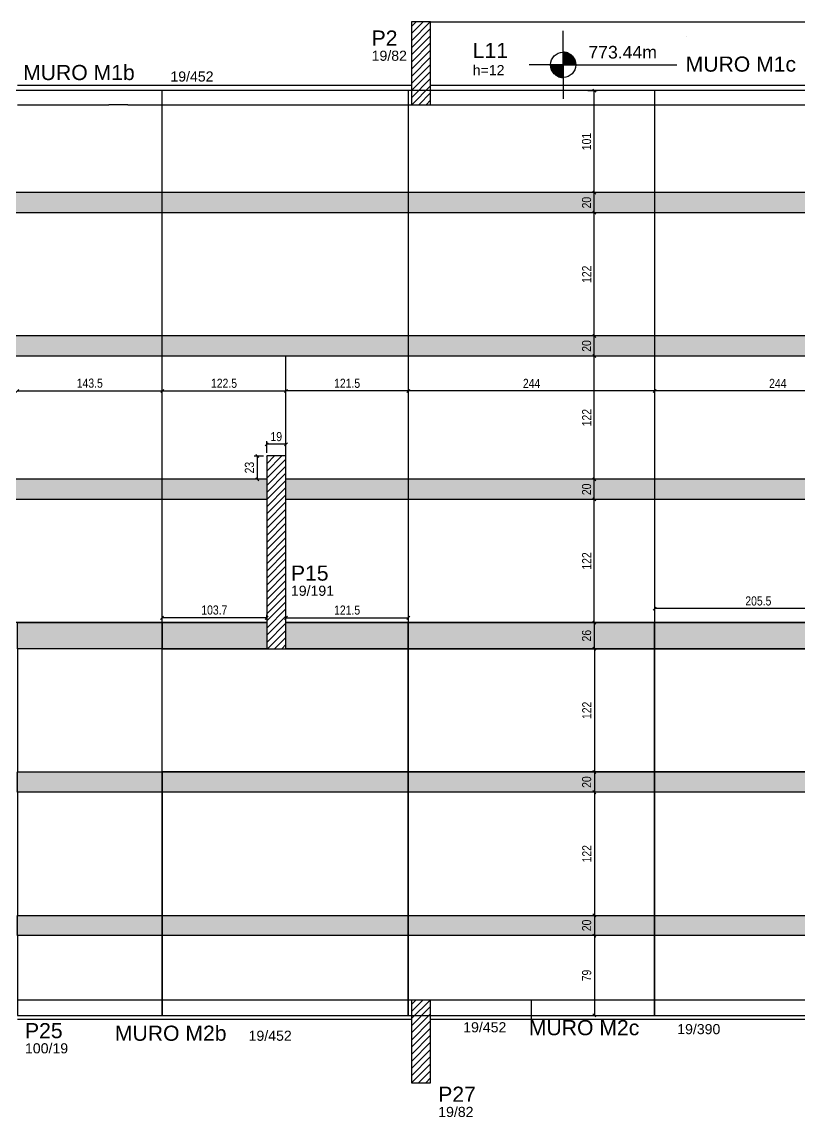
# Model space of a CAD drawing. Header units: millimetres. Extents: x 2332 to 8660, y 363 to 3984.
# Drawn here: x 3215 to 3985, y 2102 to 3187 of the extents above; entities that cross this region are included whole.
import ezdxf

# ---------------------------------------------------------------- set-up
doc = ezdxf.new("R2010")
doc.units = ezdxf.units.MM
for name, color, linetype in [('1', 1, 'Continuous'), ('8', 8, 'Continuous'), ('COTA', 241, 'Continuous'), ('L-D', 2, 'Continuous'), ('L-N', 4, 'Continuous'), ('P-D', 2, 'Continuous'), ('Painéis', 200, 'Continuous'), ('PIL-N', 4, 'Continuous'), ('Pilares', 5, 'Continuous'), ('VIG-D', 2, 'Continuous'), ('VIG-N', 4, 'Continuous')]:
    doc.layers.add(name, color=color, linetype=linetype)
doc.layers.add('Hachura', color=251, linetype='Continuous', lineweight=9)
doc.styles.add('COTA TECNICA-50', font='techl___.ttf', dxfattribs={"height": 9})
doc.styles.get("Standard").update_dxf_attribs({"font": 'arial.ttf'})
doc.dimstyles.new('COTA PAINEL-50', dxfattribs={"dimtxt": 9, "dimasz": 3, "dimexe": 3, "dimexo": 3, "dimgap": 3, "dimtad": 1, "dimdec": 1, "dimzin": 12, "dimdsep": 46, "dimtxsty": 'COTA TECNICA-50', "dimblk1": 'OBLIQUE', "dimblk2": 'OBLIQUE', "dimsah": 1, "dimcen": 0.9, "dimclrd": 4, "dimclre": 4, "dimclrt": 240, "dimadec": 1, "dimazin": 3, "dimtfac": 1, "dimtdec": 1, "dimtmove": 0, "dimatfit": 3, "dimfxl": 1, "dimtolj": 1, "dimtzin": 12, "dimarcsym": 0})

# ---------------------------------------------------------------- blocks, each defined once
blk = doc.blocks.new('_Oblique')
at = {"color": 0, "linetype": 'ByBlock', "lineweight": -2}
blk.add_line((-0.5, -0.5), (0.5, 0.5), dxfattribs=at)
blk = doc.blocks.new('*D38')
at = {"layer": 'COTA', "color": 4, "lineweight": -2, "transparency": 16777216}
blk.add_line((3781.8, 2592.2), (3781.8, 2566.2), dxfattribs=at)
at = {"layer": 'Defpoints', "color": 0, "transparency": 16777216}
for p in [(3781.8, 2592.2), (3781.8, 2566.2), (3781.8, 2566.2)]:
    blk.add_point(p, dxfattribs=at)
at = {"layer": 'COTA', "color": 4, "lineweight": -2, "transparency": 16777216, "xscale": 3, "yscale": 3, "zscale": 3}
for p, rotation in [((3781.8, 2592.2), 90), ((3781.8, 2566.2), 270)]:
    blk.add_blockref('_Oblique', p, dxfattribs=dict(at, rotation=rotation))
at = {"layer": 'COTA', "color": 240, "transparency": 16777216, "insert": (3774.2, 2579.2), "char_height": 9, "attachment_point": 5, "rotation": 90, "style": 'COTA TECNICA-50'}
blk.add_mtext('\\A1;26', dxfattribs=at)
blk = doc.blocks.new('*D39')
at = {"layer": 'COTA', "color": 4, "lineweight": -2, "transparency": 16777216}
for p, q in [((3781.9, 2566.2), (3781.9, 2444.2)), ((3784.8, 2566.2), (3784.9, 2566.2)), ((3784.8, 2444.2), (3784.9, 2444.2))]:
    blk.add_line(p, q, dxfattribs=at)
at = {"layer": 'Defpoints', "color": 0, "transparency": 16777216}
for p in [(3781.8, 2566.2), (3781.8, 2444.2), (3781.9, 2444.2)]:
    blk.add_point(p, dxfattribs=at)
at = {"layer": 'COTA', "color": 4, "lineweight": -2, "transparency": 16777216, "xscale": 3, "yscale": 3, "zscale": 3}
for p, rotation in [((3781.9, 2566.2), 90), ((3781.9, 2444.2), 270)]:
    blk.add_blockref('_Oblique', p, dxfattribs=dict(at, rotation=rotation))
at = {"layer": 'COTA', "color": 240, "transparency": 16777216, "insert": (3774.4, 2505.2), "char_height": 9, "attachment_point": 5, "rotation": 90, "style": 'COTA TECNICA-50'}
blk.add_mtext('\\A1;122', dxfattribs=at)
blk = doc.blocks.new('*D40')
at = {"layer": 'COTA', "color": 4, "lineweight": -2, "transparency": 16777216}
for p, q in [((3781.9, 2444.2), (3781.9, 2424.2)), ((3784.8, 2444.2), (3784.9, 2444.2))]:
    blk.add_line(p, q, dxfattribs=at)
at = {"layer": 'Defpoints', "color": 0, "transparency": 16777216}
for p in [(3781.8, 2444.2), (3781.9, 2424.2), (3781.9, 2424.2)]:
    blk.add_point(p, dxfattribs=at)
at = {"layer": 'COTA', "color": 4, "lineweight": -2, "transparency": 16777216, "xscale": 3, "yscale": 3, "zscale": 3}
for p, rotation in [((3781.9, 2444.2), 90), ((3781.9, 2424.2), 270)]:
    blk.add_blockref('_Oblique', p, dxfattribs=dict(at, rotation=rotation))
at = {"layer": 'COTA', "color": 240, "transparency": 16777216, "insert": (3774.3, 2434.2), "char_height": 9, "attachment_point": 5, "rotation": 90, "style": 'COTA TECNICA-50'}
blk.add_mtext('\\A1;20', dxfattribs=at)
blk = doc.blocks.new('*D41')
at = {"layer": 'COTA', "color": 4, "lineweight": -2, "transparency": 16777216}
blk.add_line((3781.9, 2424.2), (3781.9, 2302.2), dxfattribs=at)
at = {"layer": 'Defpoints', "color": 0, "transparency": 16777216}
for p in [(3781.9, 2424.2), (3781.9, 2302.2), (3781.9, 2302.2)]:
    blk.add_point(p, dxfattribs=at)
at = {"layer": 'COTA', "color": 4, "lineweight": -2, "transparency": 16777216, "xscale": 3, "yscale": 3, "zscale": 3}
for p, rotation in [((3781.9, 2424.2), 90), ((3781.9, 2302.2), 270)]:
    blk.add_blockref('_Oblique', p, dxfattribs=dict(at, rotation=rotation))
at = {"layer": 'COTA', "color": 240, "transparency": 16777216, "insert": (3774.4, 2363.2), "char_height": 9, "attachment_point": 5, "rotation": 90, "style": 'COTA TECNICA-50'}
blk.add_mtext('\\A1;122', dxfattribs=at)
blk = doc.blocks.new('*D42')
at = {"layer": 'COTA', "color": 4, "lineweight": -2, "transparency": 16777216}
blk.add_line((3781.9, 2302.2), (3781.9, 2282.1), dxfattribs=at)
at = {"layer": 'Defpoints', "color": 0, "transparency": 16777216}
for p in [(3781.9, 2302.2), (3781.9, 2282.1), (3781.9, 2282.1)]:
    blk.add_point(p, dxfattribs=at)
at = {"layer": 'COTA', "color": 4, "lineweight": -2, "transparency": 16777216, "xscale": 3, "yscale": 3, "zscale": 3}
for p, rotation in [((3781.9, 2302.2), 90), ((3781.9, 2282.1), 270)]:
    blk.add_blockref('_Oblique', p, dxfattribs=dict(at, rotation=rotation))
at = {"layer": 'COTA', "color": 240, "transparency": 16777216, "insert": (3774.3, 2292.2), "char_height": 9, "attachment_point": 5, "rotation": 90, "style": 'COTA TECNICA-50'}
blk.add_mtext('\\A1;20', dxfattribs=at)
blk = doc.blocks.new('*D43')
at = {"layer": 'COTA', "color": 4, "lineweight": -2, "transparency": 16777216}
blk.add_line((3781.9, 2282.1), (3781.9, 2203.1), dxfattribs=at)
at = {"layer": 'Defpoints', "color": 0, "transparency": 16777216}
for p in [(3781.9, 2282.1), (3781.9, 2203.1), (3781.9, 2203.1)]:
    blk.add_point(p, dxfattribs=at)
at = {"layer": 'COTA', "color": 4, "lineweight": -2, "transparency": 16777216, "xscale": 3, "yscale": 3, "zscale": 3}
for p, rotation in [((3781.9, 2282.1), 90), ((3781.9, 2203.1), 270)]:
    blk.add_blockref('_Oblique', p, dxfattribs=dict(at, rotation=rotation))
at = {"layer": 'COTA', "color": 240, "transparency": 16777216, "insert": (3774.3, 2242.6), "char_height": 9, "attachment_point": 5, "rotation": 90, "style": 'COTA TECNICA-50'}
blk.add_mtext('\\A1;79', dxfattribs=at)
blk = doc.blocks.new('*D242')
at = {"layer": 'Defpoints', "color": 0, "transparency": 16777216}
for p in [(3841.7, 2821.6), (3841.7, 2821.6), (4085.7, 2821.6)]:
    blk.add_point(p, dxfattribs=at)
at = {"layer": 'Painéis', "color": 4, "lineweight": -2, "transparency": 16777216}
for p, q in [((3841.7, 2824.6), (3841.7, 2824.6)), ((4085.7, 2821.6), (3841.7, 2821.6)), ((4085.7, 2824.6), (4085.7, 2824.6))]:
    blk.add_line(p, q, dxfattribs=at)
at = {"layer": 'Painéis', "color": 4, "lineweight": -2, "transparency": 16777216, "xscale": 3, "yscale": 3, "zscale": 3, "rotation": 180}
blk.add_blockref('_Oblique', (3841.7, 2821.6), dxfattribs=at)
at = {"layer": 'Painéis', "color": 4, "lineweight": -2, "transparency": 16777216, "xscale": 3, "yscale": 3, "zscale": 3}
blk.add_blockref('_Oblique', (4085.7, 2821.6), dxfattribs=at)
at = {"layer": 'Painéis', "color": 240, "transparency": 16777216, "insert": (3963.7, 2829.1), "char_height": 9, "attachment_point": 5, "style": 'COTA TECNICA-50'}
blk.add_mtext('\\A1;244', dxfattribs=at)
blk = doc.blocks.new('*D243')
at = {"layer": 'Defpoints', "color": 0, "transparency": 16777216}
for p in [(3597.7, 2821.6), (3597.7, 2821.6), (3841.7, 2821.6)]:
    blk.add_point(p, dxfattribs=at)
at = {"layer": 'Painéis', "color": 4, "lineweight": -2, "transparency": 16777216}
for p, q in [((3597.7, 2824.6), (3597.7, 2824.6)), ((3841.7, 2821.6), (3597.7, 2821.6)), ((3841.7, 2824.6), (3841.7, 2824.6))]:
    blk.add_line(p, q, dxfattribs=at)
at = {"layer": 'Painéis', "color": 4, "lineweight": -2, "transparency": 16777216, "xscale": 3, "yscale": 3, "zscale": 3, "rotation": 180}
blk.add_blockref('_Oblique', (3597.7, 2821.6), dxfattribs=at)
at = {"layer": 'Painéis', "color": 4, "lineweight": -2, "transparency": 16777216, "xscale": 3, "yscale": 3, "zscale": 3}
blk.add_blockref('_Oblique', (3841.7, 2821.6), dxfattribs=at)
at = {"layer": 'Painéis', "color": 240, "transparency": 16777216, "insert": (3719.7, 2829.1), "char_height": 9, "attachment_point": 5, "style": 'COTA TECNICA-50'}
blk.add_mtext('\\A1;244', dxfattribs=at)
blk = doc.blocks.new('*D244')
at = {"layer": 'Defpoints', "color": 0, "transparency": 16777216}
for p in [(3476.2, 2821.6), (3476.2, 2821.6), (3597.7, 2821.6)]:
    blk.add_point(p, dxfattribs=at)
at = {"layer": 'Painéis', "color": 4, "lineweight": -2, "transparency": 16777216}
for p, q in [((3597.7, 2821.6), (3476.2, 2821.6)), ((3597.7, 2824.6), (3597.7, 2824.6))]:
    blk.add_line(p, q, dxfattribs=at)
at = {"layer": 'Painéis', "color": 4, "lineweight": -2, "transparency": 16777216, "xscale": 3, "yscale": 3, "zscale": 3, "rotation": 180}
blk.add_blockref('_Oblique', (3476.2, 2821.6), dxfattribs=at)
at = {"layer": 'Painéis', "color": 4, "lineweight": -2, "transparency": 16777216, "xscale": 3, "yscale": 3, "zscale": 3}
blk.add_blockref('_Oblique', (3597.7, 2821.6), dxfattribs=at)
at = {"layer": 'Painéis', "color": 240, "transparency": 16777216, "insert": (3536.9, 2829.2), "char_height": 9, "attachment_point": 5, "style": 'COTA TECNICA-50'}
blk.add_mtext('\\A1;121.5', dxfattribs=at)
blk = doc.blocks.new('*D246')
at = {"layer": 'Defpoints', "color": 0, "transparency": 16777216}
for p in [(3210.2, 2821.6), (3353.7, 2821.6), (3353.7, 2821.6)]:
    blk.add_point(p, dxfattribs=at)
at = {"layer": 'Painéis', "color": 4, "lineweight": -2, "transparency": 16777216}
for p, q in [((3210.2, 2821.6), (3353.7, 2821.6)), ((3353.7, 2818.6), (3353.7, 2818.6))]:
    blk.add_line(p, q, dxfattribs=at)
at = {"layer": 'Painéis', "color": 4, "lineweight": -2, "transparency": 16777216, "xscale": 3, "yscale": 3, "zscale": 3, "rotation": 180}
blk.add_blockref('_Oblique', (3210.2, 2821.6), dxfattribs=at)
at = {"layer": 'Painéis', "color": 4, "lineweight": -2, "transparency": 16777216, "xscale": 3, "yscale": 3, "zscale": 3}
blk.add_blockref('_Oblique', (3353.7, 2821.6), dxfattribs=at)
at = {"layer": 'Painéis', "color": 240, "transparency": 16777216, "insert": (3281.9, 2829.3), "char_height": 9, "attachment_point": 5, "style": 'COTA TECNICA-50'}
blk.add_mtext('\\A1;143.5', dxfattribs=at)
blk = doc.blocks.new('*D247')
at = {"layer": 'Defpoints', "color": 0, "transparency": 16777216}
for p in [(3353.7, 2821.6), (3476.2, 2821.6), (3476.2, 2821.6)]:
    blk.add_point(p, dxfattribs=at)
at = {"layer": 'Painéis', "color": 4, "lineweight": -2, "transparency": 16777216}
for p, q in [((3353.7, 2821.6), (3476.2, 2821.6)), ((3476.2, 2824.6), (3476.2, 2824.6)), ((3353.7, 2818.6), (3353.7, 2818.6))]:
    blk.add_line(p, q, dxfattribs=at)
at = {"layer": 'Painéis', "color": 4, "lineweight": -2, "transparency": 16777216, "xscale": 3, "yscale": 3, "zscale": 3, "rotation": 180}
blk.add_blockref('_Oblique', (3353.7, 2821.6), dxfattribs=at)
at = {"layer": 'Painéis', "color": 4, "lineweight": -2, "transparency": 16777216, "xscale": 3, "yscale": 3, "zscale": 3}
blk.add_blockref('_Oblique', (3476.2, 2821.6), dxfattribs=at)
at = {"layer": 'Painéis', "color": 240, "transparency": 16777216, "insert": (3414.9, 2829.2), "char_height": 9, "attachment_point": 5, "style": 'COTA TECNICA-50'}
blk.add_mtext('\\A1;122.5', dxfattribs=at)
blk = doc.blocks.new('*D248')
at = {"layer": 'Defpoints', "color": 0, "transparency": 16777216}
for p in [(3781.8, 2714.2), (3781.8, 2714.2), (3781.8, 2592.2)]:
    blk.add_point(p, dxfattribs=at)
at = {"layer": 'Painéis', "color": 4, "lineweight": -2, "transparency": 16777216}
blk.add_line((3781.8, 2592.2), (3781.8, 2714.2), dxfattribs=at)
at = {"layer": 'Painéis', "color": 4, "lineweight": -2, "transparency": 16777216, "xscale": 3, "yscale": 3, "zscale": 3}
for p, rotation in [((3781.8, 2714.2), 90), ((3781.8, 2592.2), 270)]:
    blk.add_blockref('_Oblique', p, dxfattribs=dict(at, rotation=rotation))
at = {"layer": 'Painéis', "color": 240, "transparency": 16777216, "insert": (3774.3, 2653.2), "char_height": 9, "attachment_point": 5, "rotation": 90, "style": 'COTA TECNICA-50'}
blk.add_mtext('\\A1;122', dxfattribs=at)
blk = doc.blocks.new('*D249')
at = {"layer": 'Defpoints', "color": 0, "transparency": 16777216}
for p in [(3781.8, 2734.2), (3781.8, 2734.2), (3781.8, 2714.2)]:
    blk.add_point(p, dxfattribs=at)
at = {"layer": 'Painéis', "color": 4, "lineweight": -2, "transparency": 16777216}
blk.add_line((3781.8, 2714.2), (3781.8, 2734.2), dxfattribs=at)
at = {"layer": 'Painéis', "color": 4, "lineweight": -2, "transparency": 16777216, "xscale": 3, "yscale": 3, "zscale": 3}
for p, rotation in [((3781.8, 2734.2), 90), ((3781.8, 2714.2), 270)]:
    blk.add_blockref('_Oblique', p, dxfattribs=dict(at, rotation=rotation))
at = {"layer": 'Painéis', "color": 240, "transparency": 16777216, "insert": (3774.2, 2724.2), "char_height": 9, "attachment_point": 5, "rotation": 90, "style": 'COTA TECNICA-50'}
blk.add_mtext('\\A1;20', dxfattribs=at)
blk = doc.blocks.new('*D250')
at = {"layer": 'Defpoints', "color": 0, "transparency": 16777216}
for p in [(3781.8, 2856.2), (3781.8, 2856.2), (3781.8, 2734.2)]:
    blk.add_point(p, dxfattribs=at)
at = {"layer": 'Painéis', "color": 4, "lineweight": -2, "transparency": 16777216}
blk.add_line((3781.8, 2734.2), (3781.8, 2856.2), dxfattribs=at)
at = {"layer": 'Painéis', "color": 4, "lineweight": -2, "transparency": 16777216, "xscale": 3, "yscale": 3, "zscale": 3}
for p, rotation in [((3781.8, 2856.2), 90), ((3781.8, 2734.2), 270)]:
    blk.add_blockref('_Oblique', p, dxfattribs=dict(at, rotation=rotation))
at = {"layer": 'Painéis', "color": 240, "transparency": 16777216, "insert": (3774.3, 2795.2), "char_height": 9, "attachment_point": 5, "rotation": 90, "style": 'COTA TECNICA-50'}
blk.add_mtext('\\A1;122', dxfattribs=at)
blk = doc.blocks.new('*D251')
at = {"layer": 'Defpoints', "color": 0, "transparency": 16777216}
for p in [(3781.8, 2876.2), (3781.8, 2876.2), (3781.8, 2856.2)]:
    blk.add_point(p, dxfattribs=at)
at = {"layer": 'Painéis', "color": 4, "lineweight": -2, "transparency": 16777216}
blk.add_line((3781.8, 2856.2), (3781.8, 2876.2), dxfattribs=at)
at = {"layer": 'Painéis', "color": 4, "lineweight": -2, "transparency": 16777216, "xscale": 3, "yscale": 3, "zscale": 3}
for p, rotation in [((3781.8, 2876.2), 90), ((3781.8, 2856.2), 270)]:
    blk.add_blockref('_Oblique', p, dxfattribs=dict(at, rotation=rotation))
at = {"layer": 'Painéis', "color": 240, "transparency": 16777216, "insert": (3774.2, 2866.2), "char_height": 9, "attachment_point": 5, "rotation": 90, "style": 'COTA TECNICA-50'}
blk.add_mtext('\\A1;20', dxfattribs=at)
blk = doc.blocks.new('*D252')
at = {"layer": 'Defpoints', "color": 0, "transparency": 16777216}
for p in [(3781.8, 2998.2), (3781.8, 2998.2), (3781.8, 2876.2)]:
    blk.add_point(p, dxfattribs=at)
at = {"layer": 'Painéis', "color": 4, "lineweight": -2, "transparency": 16777216}
blk.add_line((3781.8, 2876.2), (3781.8, 2998.2), dxfattribs=at)
at = {"layer": 'Painéis', "color": 4, "lineweight": -2, "transparency": 16777216, "xscale": 3, "yscale": 3, "zscale": 3}
for p, rotation in [((3781.8, 2998.2), 90), ((3781.8, 2876.2), 270)]:
    blk.add_blockref('_Oblique', p, dxfattribs=dict(at, rotation=rotation))
at = {"layer": 'Painéis', "color": 240, "transparency": 16777216, "insert": (3774.3, 2937.2), "char_height": 9, "attachment_point": 5, "rotation": 90, "style": 'COTA TECNICA-50'}
blk.add_mtext('\\A1;122', dxfattribs=at)
blk = doc.blocks.new('*D253')
at = {"layer": 'Defpoints', "color": 0, "transparency": 16777216}
for p in [(3781.8, 3018.2), (3781.8, 3018.2), (3781.8, 2998.2)]:
    blk.add_point(p, dxfattribs=at)
at = {"layer": 'Painéis', "color": 4, "lineweight": -2, "transparency": 16777216}
blk.add_line((3781.8, 2998.2), (3781.8, 3018.2), dxfattribs=at)
at = {"layer": 'Painéis', "color": 4, "lineweight": -2, "transparency": 16777216, "xscale": 3, "yscale": 3, "zscale": 3}
for p, rotation in [((3781.8, 3018.2), 90), ((3781.8, 2998.2), 270)]:
    blk.add_blockref('_Oblique', p, dxfattribs=dict(at, rotation=rotation))
at = {"layer": 'Painéis', "color": 240, "transparency": 16777216, "insert": (3774.2, 3008.2), "char_height": 9, "attachment_point": 5, "rotation": 90, "style": 'COTA TECNICA-50'}
blk.add_mtext('\\A1;20', dxfattribs=at)
blk = doc.blocks.new('*D254')
at = {"layer": 'Defpoints', "color": 0, "transparency": 16777216}
for p in [(3772.4, 3119.2), (3781.8, 3119.2), (3781.8, 3018.2)]:
    blk.add_point(p, dxfattribs=at)
at = {"layer": 'Painéis', "color": 4, "lineweight": -2, "transparency": 16777216}
for p, q in [((3775.4, 3119.2), (3784.8, 3119.2)), ((3781.8, 3018.2), (3781.8, 3119.2))]:
    blk.add_line(p, q, dxfattribs=at)
at = {"layer": 'Painéis', "color": 4, "lineweight": -2, "transparency": 16777216, "xscale": 3, "yscale": 3, "zscale": 3}
for p, rotation in [((3781.8, 3119.2), 90), ((3781.8, 3018.2), 270)]:
    blk.add_blockref('_Oblique', p, dxfattribs=dict(at, rotation=rotation))
at = {"layer": 'Painéis', "color": 240, "transparency": 16777216, "insert": (3774.2, 3068.7), "char_height": 9, "attachment_point": 5, "rotation": 90, "style": 'COTA TECNICA-50'}
blk.add_mtext('\\A1;101', dxfattribs=at)
blk = doc.blocks.new('*D261')
at = {"layer": 'Defpoints', "color": 0, "transparency": 16777216}
for p in [(3457.2, 2768.9), (3457.2, 2757.2), (3476.2, 2757.2)]:
    blk.add_point(p, dxfattribs=at)
at = {"layer": 'Painéis', "color": 4, "lineweight": -2, "transparency": 16777216}
for p, q in [((3457.2, 2760.2), (3457.2, 2771.9)), ((3476.2, 2768.9), (3457.2, 2768.9)), ((3476.2, 2760.2), (3476.2, 2771.9))]:
    blk.add_line(p, q, dxfattribs=at)
at = {"layer": 'Painéis', "color": 4, "lineweight": -2, "transparency": 16777216, "xscale": 3, "yscale": 3, "zscale": 3, "rotation": 180}
blk.add_blockref('_Oblique', (3457.2, 2768.9), dxfattribs=at)
at = {"layer": 'Painéis', "color": 4, "lineweight": -2, "transparency": 16777216, "xscale": 3, "yscale": 3, "zscale": 3}
blk.add_blockref('_Oblique', (3476.2, 2768.9), dxfattribs=at)
at = {"layer": 'Painéis', "color": 240, "transparency": 16777216, "insert": (3466.7, 2776.4), "char_height": 9, "attachment_point": 5, "style": 'COTA TECNICA-50'}
blk.add_mtext('\\A1;19', dxfattribs=at)
blk = doc.blocks.new('*D262')
at = {"layer": 'Defpoints', "color": 0, "transparency": 16777216}
for p in [(3457.2, 2757.2), (3447.8, 2734.2), (3457.2, 2734.2)]:
    blk.add_point(p, dxfattribs=at)
at = {"layer": 'Painéis', "color": 4, "lineweight": -2, "transparency": 16777216}
for p, q in [((3454.2, 2757.2), (3444.8, 2757.2)), ((3447.8, 2757.2), (3447.8, 2734.2)), ((3454.2, 2734.2), (3444.8, 2734.2))]:
    blk.add_line(p, q, dxfattribs=at)
at = {"layer": 'Painéis', "color": 4, "lineweight": -2, "transparency": 16777216, "xscale": 3, "yscale": 3, "zscale": 3}
for p, rotation in [((3447.8, 2757.2), 90), ((3447.8, 2734.2), 270)]:
    blk.add_blockref('_Oblique', p, dxfattribs=dict(at, rotation=rotation))
at = {"layer": 'Painéis', "color": 240, "transparency": 16777216, "insert": (3440.1, 2745.7), "char_height": 9, "attachment_point": 5, "rotation": 90, "style": 'COTA TECNICA-50'}
blk.add_mtext('\\A1;23', dxfattribs=at)
blk = doc.blocks.new('*D276')
at = {"layer": 'Defpoints', "color": 0, "transparency": 16777216}
for p in [(3841.7, 2606), (3841.7, 2592.2), (4047.2, 2592.2)]:
    blk.add_point(p, dxfattribs=at)
at = {"layer": 'Painéis', "color": 4, "lineweight": -2, "transparency": 16777216}
for p, q in [((3841.7, 2595.2), (3841.7, 2609)), ((4047.2, 2606), (3841.7, 2606)), ((4047.2, 2595.2), (4047.2, 2609))]:
    blk.add_line(p, q, dxfattribs=at)
at = {"layer": 'Painéis', "color": 4, "lineweight": -2, "transparency": 16777216, "xscale": 3, "yscale": 3, "zscale": 3, "rotation": 180}
blk.add_blockref('_Oblique', (3841.7, 2606), dxfattribs=at)
at = {"layer": 'Painéis', "color": 4, "lineweight": -2, "transparency": 16777216, "xscale": 3, "yscale": 3, "zscale": 3}
blk.add_blockref('_Oblique', (4047.2, 2606), dxfattribs=at)
at = {"layer": 'Painéis', "color": 240, "transparency": 16777216, "insert": (3944.4, 2613.6), "char_height": 9, "attachment_point": 5, "style": 'COTA TECNICA-50'}
blk.add_mtext('\\A1;205.5', dxfattribs=at)
blk = doc.blocks.new('*D277')
at = {"layer": 'Defpoints', "color": 0, "transparency": 16777216}
for p in [(3597.7, 2596.9), (3476.2, 2592.2), (3597.7, 2592.2)]:
    blk.add_point(p, dxfattribs=at)
at = {"layer": 'Painéis', "color": 4, "lineweight": -2, "transparency": 16777216}
for p, q in [((3476.2, 2595.2), (3476.2, 2599.9)), ((3476.2, 2596.9), (3597.7, 2596.9)), ((3597.7, 2595.2), (3597.7, 2599.9))]:
    blk.add_line(p, q, dxfattribs=at)
at = {"layer": 'Painéis', "color": 4, "lineweight": -2, "transparency": 16777216, "xscale": 3, "yscale": 3, "zscale": 3, "rotation": 180}
blk.add_blockref('_Oblique', (3476.2, 2596.9), dxfattribs=at)
at = {"layer": 'Painéis', "color": 4, "lineweight": -2, "transparency": 16777216, "xscale": 3, "yscale": 3, "zscale": 3}
blk.add_blockref('_Oblique', (3597.7, 2596.9), dxfattribs=at)
at = {"layer": 'Painéis', "color": 240, "transparency": 16777216, "insert": (3536.9, 2604.5), "char_height": 9, "attachment_point": 5, "style": 'COTA TECNICA-50'}
blk.add_mtext('\\A1;121.5', dxfattribs=at)
blk = doc.blocks.new('*D278')
at = {"layer": 'Defpoints', "color": 0, "transparency": 16777216}
for p in [(3353.5, 2596.9), (3353.5, 2592.2), (3457.2, 2592.2)]:
    blk.add_point(p, dxfattribs=at)
at = {"layer": 'Painéis', "color": 4, "lineweight": -2, "transparency": 16777216}
for p, q in [((3353.5, 2595.2), (3353.5, 2599.9)), ((3457.2, 2596.9), (3353.5, 2596.9)), ((3457.2, 2595.2), (3457.2, 2599.9))]:
    blk.add_line(p, q, dxfattribs=at)
at = {"layer": 'Painéis', "color": 4, "lineweight": -2, "transparency": 16777216, "xscale": 3, "yscale": 3, "zscale": 3, "rotation": 180}
blk.add_blockref('_Oblique', (3353.5, 2596.9), dxfattribs=at)
at = {"layer": 'Painéis', "color": 4, "lineweight": -2, "transparency": 16777216, "xscale": 3, "yscale": 3, "zscale": 3}
blk.add_blockref('_Oblique', (3457.2, 2596.9), dxfattribs=at)
at = {"layer": 'Painéis', "color": 240, "transparency": 16777216, "insert": (3405.3, 2604.6), "char_height": 9, "attachment_point": 5, "style": 'COTA TECNICA-50'}
blk.add_mtext('\\A1;103.7', dxfattribs=at)

msp = doc.modelspace()

# ---------------------------------------------------------------- hatches: boundary and pattern name
at = {"layer": 'Hachura', "linetype": 'ByBlock'}
h = msp.add_hatch(color=256, dxfattribs=at)
h.dxf.hatch_style = 1
h.paths.add_polyline_path([(3088.42, 3018.22), (3088.42, 2998.18), (5061.69, 2998.18), (5061.69, 3018.22)])
h = msp.add_hatch(color=256, dxfattribs=at)
h.dxf.hatch_style = 1
h.paths.add_polyline_path([(3088.42, 2876.22), (3088.42, 2856.18), (5061.69, 2856.18), (5061.69, 2876.22)])
h = msp.add_hatch(color=256, dxfattribs=at)
h.dxf.hatch_style = 1
h.paths.add_polyline_path([(3476.19, 2734.22), (3476.19, 2714.18), (5061.69, 2714.18), (5061.69, 2734.22)])
h.paths.add_polyline_path([(3457.19, 2714.18), (3457.19, 2734.22), (3088.42, 2734.22), (3088.42, 2714.18)])
h = msp.add_hatch(color=256, dxfattribs=at)
h.dxf.hatch_style = 1
h.paths.add_polyline_path([(3210.12, 2592.22), (3210.12, 2566.18), (3353.47, 2566.18), (3353.47, 2592.22)])
h = msp.add_hatch(color=256, dxfattribs=at)
h.dxf.hatch_style = 1
h.paths.add_polyline_path([(3353.47, 2592.22), (3353.47, 2566.18), (3457.19, 2566.18), (3457.19, 2592.22)])
h = msp.add_hatch(color=256, dxfattribs=at)
h.dxf.hatch_style = 1
h.paths.add_polyline_path([(3597.55, 2592.22), (3476.19, 2592.22), (3476.19, 2566.22), (3597.55, 2566.22)])
h = msp.add_hatch(color=256, dxfattribs=at)
h.dxf.hatch_style = 1
h.paths.add_polyline_path([(3841.63, 2592.22), (3597.55, 2592.22), (3597.55, 2566.22), (3841.63, 2566.22)])
h = msp.add_hatch(color=256, dxfattribs=at)
h.dxf.hatch_style = 1
h.paths.add_polyline_path([(4047.19, 2592.22), (3841.63, 2592.22), (3841.63, 2566.22), (4047.19, 2566.22)])
h = msp.add_hatch(color=256, dxfattribs=at)
h.dxf.hatch_style = 1
h.paths.add_polyline_path([(3088.42, 2444.22), (3088.42, 2424.18), (3231.54, 2424.18), (3231.54, 2444.22)])
h = msp.add_hatch(color=256, dxfattribs=at)
h.dxf.hatch_style = 1
h.paths.add_polyline_path([(3231.47, 2444.22), (3231.47, 2424.18), (3353.54, 2424.18), (3353.54, 2444.22)])
h = msp.add_hatch(color=256, dxfattribs=at)
h.dxf.hatch_style = 1
h.paths.add_polyline_path([(3597.54, 2444.22), (3597.54, 2424.18), (3353.47, 2424.18), (3353.47, 2444.22)])
h = msp.add_hatch(color=256, dxfattribs=at)
h.dxf.hatch_style = 1
h.paths.add_polyline_path([(3841.54, 2444.22), (3841.54, 2424.18), (3597.47, 2424.18), (3597.47, 2444.22)])
h = msp.add_hatch(color=256, dxfattribs=at)
h.dxf.hatch_style = 1
h.paths.add_polyline_path([(4085.53, 2444.22), (4085.53, 2424.18), (3841.46, 2424.18), (3841.46, 2444.22)])
h = msp.add_hatch(color=256, dxfattribs=at)
h.dxf.hatch_style = 1
h.paths.add_polyline_path([(3088.44, 2302.18), (3088.44, 2282.14), (3231.55, 2282.14), (3231.55, 2302.18)])
h = msp.add_hatch(color=256, dxfattribs=at)
h.dxf.hatch_style = 1
h.paths.add_polyline_path([(3231.48, 2302.18), (3231.48, 2282.14), (3353.55, 2282.14), (3353.55, 2302.18)])
h = msp.add_hatch(color=256, dxfattribs=at)
h.dxf.hatch_style = 1
h.paths.add_polyline_path([(3597.55, 2302.18), (3597.55, 2282.14), (3353.48, 2282.14), (3353.48, 2302.18)])
h = msp.add_hatch(color=256, dxfattribs=at)
h.dxf.hatch_style = 1
h.paths.add_polyline_path([(3841.55, 2302.18), (3841.55, 2282.14), (3597.48, 2282.14), (3597.48, 2302.18)])
h = msp.add_hatch(color=256, dxfattribs=at)
h.dxf.hatch_style = 1
h.paths.add_polyline_path([(4085.54, 2302.18), (4085.54, 2282.14), (3841.47, 2282.14), (3841.47, 2302.18)])

# ---------------------------------------------------------------- linework, layer by layer
at = {"layer": '1', "linetype": 'Continuous'}
for p, q in [((3600.69, 3187.21), (3600.69, 3187.21)), ((3600.69, 3187.21), (3600.69, 3187.21)), ((3600.69, 3187.21), (3600.69, 3187.21)), ((3619.69, 3187.21), (4087.69, 3187.21)), ((3619.69, 3187.21), (3619.69, 3187.21)), ((3619.69, 3187.21), (3619.69, 3187.21)), ((3750.97, 3144.71), (3750.97, 3178.27)), ((3873.69, 3173.21), (3873.69, 3173.21)), ((3750.97, 3157.21), (3750.97, 3132.21)), ((3750.97, 3156.6), (3754.8, 3156.6)), ((3750.97, 3155.81), (3756.7, 3155.81)), ((3750.97, 3155.02), (3758.03, 3155.02)), ((3750.97, 3154.22), (3759.07, 3154.22)), ((3750.97, 3153.43), (3759.92, 3153.43)), ((3750.97, 3152.64), (3760.62, 3152.64)), ((3750.97, 3151.84), (3761.23, 3151.84)), ((3750.97, 3151.05), (3761.74, 3151.05)), ((3750.97, 3150.26), (3762.17, 3150.26)), ((3750.97, 3149.47), (3762.53, 3149.47)), ((3750.97, 3148.67), (3762.82, 3148.67)), ((3750.97, 3147.88), (3763.06, 3147.88)), ((3750.97, 3147.09), (3763.24, 3147.09)), ((3750.97, 3146.29), (3763.37, 3146.29)), ((3750.97, 3144.71), (3717.41, 3144.71)), ((3738.47, 3144.71), (3763.47, 3144.71)), ((3750.97, 3143.92), (3738.47, 3143.92)), ((3750.97, 3143.12), (3738.57, 3143.12)), ((3750.97, 3142.33), (3738.7, 3142.33)), ((3750.97, 3141.54), (3738.88, 3141.54)), ((3750.97, 3140.74), (3739.11, 3140.74)), ((3750.97, 3139.95), (3739.41, 3139.95)), ((3750.97, 3139.16), (3739.77, 3139.16)), ((3750.97, 3138.37), (3740.2, 3138.37)), ((3750.97, 3137.57), (3740.7, 3137.57)), ((3750.97, 3136.78), (3741.3, 3136.78)), ((3750.97, 3135.99), (3742.01, 3135.99)), ((3750.97, 3145.5), (3763.44, 3145.5)), ((3750.97, 3144.71), (3863.47, 3144.71)), ((3750.97, 3144.71), (3750.97, 3111.15)), ((3750.97, 3135.19), (3742.86, 3135.19)), ((3750.97, 3134.4), (3743.89, 3134.4)), ((3750.97, 3133.61), (3745.22, 3133.61)), ((3750.97, 3132.82), (3747.12, 3132.82)), ((3600.69, 3124.21), (3600.69, 3124.21)), ((3619.69, 3105.21), (3619.69, 3105.21)), ((3853.69, 3105.21), (3853.69, 3105.21)), ((3457.19, 2757.21), (3457.19, 2757.21)), ((3457.19, 2757.21), (3457.19, 2757.21)), ((3457.19, 2757.21), (3457.19, 2757.21)), ((3457.19, 2757.21), (3457.19, 2757.21)), ((3476.19, 2757.21), (3476.19, 2757.21)), ((3476.19, 2757.21), (3476.19, 2757.21)), ((3476.19, 2757.21), (3476.19, 2757.21)), ((3476.19, 2757.21), (3476.19, 2757.21)), ((3457.19, 2566.22), (3457.19, 2566.22)), ((3457.19, 2566.22), (3457.19, 2566.22)), ((3719.69, 2199.22), (3719.69, 2218.22)), ((3786.93, 2218.22), (3786.93, 2218.22)), ((3719.69, 2199.22), (3719.69, 2199.22)), ((3619.69, 2187.57), (3619.69, 2187.57)), ((3600.69, 2136.22), (3600.69, 2136.22)), ((3600.69, 2136.22), (3600.69, 2136.22)), ((3619.69, 2136.22), (3619.69, 2136.22)), ((3619.69, 2136.22), (3619.69, 2136.22))]:
    msp.add_line(p, q, dxfattribs=at)
for points in [[(3750.97, 3157.21), (3750.97, 3144.71), (3763.47, 3144.71), (3763.46, 3145.16), (3763.41, 3145.95), (3763.3, 3146.74), (3763.14, 3147.56), (3762.94, 3148.3), (3762.66, 3149.12), (3762.33, 3149.93), (3761.95, 3150.68), (3761.47, 3151.48), (3760.9, 3152.3), (3760.2, 3153.14), (3759.6, 3153.74), (3758.81, 3154.44), (3758.27, 3154.85), (3757.69, 3155.25), (3756.98, 3155.67), (3756.27, 3156.03), (3755.19, 3156.47), (3754.2, 3156.78), (3753.41, 3156.97), (3752.45, 3157.12), (3751.67, 3157.19), (3750.97, 3157.21)], [(3750.97, 3132.21), (3750.97, 3144.71), (3738.47, 3144.71), (3738.48, 3144.25), (3738.53, 3143.46), (3738.63, 3142.67), (3738.8, 3141.85), (3738.99, 3141.12), (3739.27, 3140.29), (3739.61, 3139.49), (3739.99, 3138.74), (3740.46, 3137.94), (3741.04, 3137.11), (3741.74, 3136.28), (3742.33, 3135.67), (3743.12, 3134.98), (3743.66, 3134.56), (3744.25, 3134.17), (3744.95, 3133.75), (3745.66, 3133.39), (3746.74, 3132.94), (3747.73, 3132.63), (3748.52, 3132.45), (3749.49, 3132.3), (3750.27, 3132.23), (3750.97, 3132.21)], [(3338.2, 3124.21), (3210.2, 3124.21)], [(3600.69, 3124.21), (3338.2, 3124.21)], [(4087.69, 3124.21), (3619.69, 3124.21)], [(3210.2, 3105.21), (3300.7, 3105.21)], [(3319.7, 3105.21), (3300.7, 3105.21)], [(3319.7, 3105.21), (3600.69, 3105.21)], [(3619.69, 3105.21), (4087.69, 3105.21)], [(3600.69, 2218.22), (3210.2, 2218.22)], [(4084.19, 2218.22), (3585.66, 2218.22)], [(3210.2, 2199.22), (3600.69, 2199.22)], [(3619.69, 2199.22), (3656.2, 2199.22)], [(3656.2, 2199.22), (4084.19, 2199.22)]]:
    msp.add_lwpolyline(points, dxfattribs=at)
msp.add_circle((3750.97, 3144.71), 12.5, dxfattribs=at)
at = {"layer": '8', "linetype": 'Continuous'}
for p, q in [((3600.69, 3168.59), (3619.31, 3187.21)), ((3600.69, 3175.66), (3612.24, 3187.21)), ((3600.69, 3182.74), (3605.17, 3187.21)), ((3600.69, 3161.52), (3619.69, 3180.52)), ((3600.69, 3154.45), (3619.69, 3173.45)), ((3600.69, 3147.38), (3619.69, 3166.38)), ((3600.69, 3140.31), (3619.69, 3159.31)), ((3600.69, 3133.24), (3619.69, 3152.24)), ((3610.19, 3146.21), (3610.19, 3146.21)), ((3600.69, 3126.17), (3619.69, 3145.17)), ((3600.69, 3119.1), (3619.69, 3138.1)), ((3600.69, 3112.02), (3619.69, 3131.02)), ((3600.95, 3105.21), (3619.69, 3123.95)), ((3608.02, 3105.21), (3619.69, 3116.88)), ((3615.09, 3105.21), (3619.69, 3109.81)), ((3457.19, 2742.25), (3472.16, 2757.21)), ((3457.19, 2749.32), (3465.09, 2757.21)), ((3457.19, 2756.39), (3458.02, 2757.21)), ((3457.19, 2735.18), (3476.19, 2754.18)), ((3457.19, 2728.11), (3476.19, 2747.11)), ((3457.19, 2721.04), (3476.19, 2740.04)), ((3457.19, 2713.96), (3476.19, 2732.96)), ((3457.19, 2706.89), (3476.19, 2725.89)), ((3457.19, 2699.82), (3476.19, 2718.82)), ((3457.19, 2692.75), (3476.19, 2711.75)), ((3457.19, 2685.68), (3476.19, 2704.68)), ((3457.19, 2678.61), (3476.19, 2697.61)), ((3457.19, 2671.54), (3476.19, 2690.54)), ((3457.19, 2664.47), (3476.19, 2683.47)), ((3457.19, 2657.4), (3476.19, 2676.4)), ((3457.19, 2650.32), (3476.19, 2669.32)), ((3457.19, 2643.25), (3476.19, 2662.25)), ((3466.69, 2661.72), (3466.69, 2661.72)), ((3457.19, 2636.18), (3476.19, 2655.18)), ((3457.19, 2629.11), (3476.19, 2648.11)), ((3457.19, 2622.04), (3476.19, 2641.04)), ((3457.19, 2614.97), (3476.19, 2633.97)), ((3457.19, 2607.9), (3476.19, 2626.9)), ((3457.19, 2600.83), (3476.19, 2619.83)), ((3457.19, 2593.76), (3476.19, 2612.76)), ((3457.19, 2586.69), (3476.19, 2605.69)), ((3457.19, 2579.61), (3476.19, 2598.61)), ((3457.19, 2572.54), (3476.19, 2591.54)), ((3457.93, 2566.22), (3476.19, 2584.47)), ((3465.01, 2566.22), (3476.19, 2577.4)), ((3472.08, 2566.22), (3476.19, 2570.33)), ((3600.69, 2199.86), (3619.05, 2218.22)), ((3600.69, 2206.93), (3611.98, 2218.22)), ((3600.69, 2214), (3604.91, 2218.22)), ((3600.69, 2192.79), (3619.69, 2211.79)), ((3600.69, 2185.72), (3619.69, 2204.72)), ((3600.69, 2178.64), (3619.69, 2197.64)), ((3600.69, 2171.57), (3619.69, 2190.57)), ((3600.69, 2164.5), (3619.69, 2183.5)), ((3600.69, 2157.43), (3619.69, 2176.43)), ((3600.69, 2150.36), (3619.69, 2169.36)), ((3600.69, 2143.29), (3619.69, 2162.29)), ((3600.69, 2136.22), (3619.69, 2155.22)), ((3607.76, 2136.22), (3619.69, 2148.15)), ((3614.83, 2136.22), (3619.69, 2141.08))]:
    msp.add_line(p, q, dxfattribs=at)
at = {"layer": 'Painéis'}
for p, q in [((5061.69, 3119.22), (3088.2, 3119.22)), ((3353.69, 2585.21), (3353.69, 3119.21)), ((3597.69, 2585.22), (3597.69, 3119.22)), ((3841.69, 2585.22), (3841.69, 3119.22)), ((5061.69, 3018.22), (3088.2, 3018.22)), ((5061.69, 2998.22), (3088.2, 2998.22)), ((5061.69, 2876.22), (3088.2, 2876.22)), ((5061.69, 2856.22), (3088.2, 2856.22)), ((3476.19, 2757.21), (3476.19, 2856.22)), ((3457.19, 2734.22), (3088.2, 2734.22)), ((5061.69, 2734.22), (3476.19, 2734.22)), ((3457.19, 2714.22), (3088.2, 2714.22)), ((5061.69, 2714.22), (3476.19, 2714.22)), ((3457.19, 2592.22), (3102.7, 2592.22)), ((4634.2, 2592.22), (3476.19, 2592.22))]:
    msp.add_line(p, q, dxfattribs=at)
for points in [[(3353.47, 2592.22), (3353.47, 2566.18), (3210.12, 2566.18), (3210.12, 2592.22)], [(3457.19, 2592.22), (3457.19, 2566.18), (3353.47, 2566.18), (3353.47, 2592.22)], [(3597.55, 2566.22), (3476.19, 2566.22), (3476.19, 2592.22), (3597.55, 2592.22)], [(3841.63, 2566.22), (3597.55, 2566.22), (3597.55, 2592.22), (3841.63, 2592.22)], [(4047.19, 2566.22), (3841.63, 2566.22), (3841.63, 2592.22), (4047.19, 2592.22)], [(3353.47, 2444.22), (3353.47, 2566.22), (3210.12, 2566.22), (3210.12, 2444.22)], [(3353.47, 2566.22), (3597.55, 2566.22), (3597.55, 2444.22), (3353.47, 2444.22)], [(3597.55, 2566.22), (3841.63, 2566.22), (3841.63, 2444.22), (3597.55, 2444.22)], [(3841.63, 2566.22), (4085.71, 2566.22), (4085.71, 2444.22), (3841.63, 2444.22)], [(3353.54, 2444.22), (3353.54, 2424.18), (3210.12, 2424.18), (3210.12, 2444.22)], [(3597.54, 2444.22), (3597.54, 2424.18), (3353.47, 2424.18), (3353.47, 2444.22)], [(3841.54, 2444.22), (3841.54, 2424.18), (3597.47, 2424.18), (3597.47, 2444.22)], [(4085.53, 2444.22), (4085.53, 2424.18), (3841.46, 2424.18), (3841.46, 2444.22)], [(3353.47, 2302.18), (3353.47, 2424.18), (3210.12, 2424.18), (3210.12, 2302.18)], [(3597.47, 2302.18), (3597.47, 2424.18), (3353.47, 2424.18), (3353.47, 2302.18)], [(3841.47, 2302.18), (3841.47, 2424.18), (3597.47, 2424.18), (3597.47, 2302.18)], [(4085.46, 2302.18), (4085.46, 2424.18), (3841.46, 2424.18), (3841.46, 2302.18)], [(3353.55, 2302.18), (3353.55, 2282.14), (3210.13, 2282.14), (3210.13, 2302.18)], [(3597.55, 2302.18), (3597.55, 2282.14), (3353.48, 2282.14), (3353.48, 2302.18)], [(3841.55, 2302.18), (3841.55, 2282.14), (3597.48, 2282.14), (3597.48, 2302.18)], [(4085.54, 2302.18), (4085.54, 2282.14), (3841.47, 2282.14), (3841.47, 2302.18)], [(3210.13, 2203.12), (3353.48, 2203.12), (3353.48, 2282.14), (3210.13, 2282.14)], [(3353.48, 2203.12), (3597.48, 2203.12), (3597.48, 2282.14), (3353.48, 2282.14)], [(3597.48, 2203.12), (3841.47, 2203.12), (3841.47, 2282.14), (3597.48, 2282.14)], [(3841.47, 2203.12), (4085.54, 2203.12), (4085.54, 2282.14), (3841.47, 2282.14)]]:
    msp.add_lwpolyline(points, close=True, dxfattribs=at)
at = {"layer": 'Pilares'}
for points in [[(3600.69, 3105.21), (3619.69, 3105.21), (3619.69, 3187.21), (3600.69, 3187.21), (3600.69, 3105.21)], [(3457.19, 2566.22), (3476.19, 2566.22), (3476.19, 2757.21), (3457.19, 2757.21), (3457.19, 2566.22)], [(3600.69, 2136.22), (3619.69, 2136.22), (3619.69, 2218.22), (3600.69, 2218.22), (3600.69, 2136.22)]]:
    msp.add_lwpolyline(points, dxfattribs=at)

# ---------------------------------------------------------------- texts
at = {"layer": '1', "linetype": 'Continuous'}
msp.add_text('773.44m', height=12.5, dxfattribs=at).set_placement((3775.97, 3150.96))
at = {"layer": 'L-D', "linetype": 'Continuous'}
msp.add_text('h=12', height=10, dxfattribs=at).set_placement((3661.38, 3134.43))
at = {"layer": 'L-N', "linetype": 'Continuous'}
msp.add_text('L11', height=15, dxfattribs=at).set_placement((3661.38, 3151.43))
at = {"layer": 'P-D', "linetype": 'Continuous'}
for s, p in [('19/82', (3561.2, 3148.71)), ('19/191', (3481.22, 2618.72)), ('100/19', (3217.7, 2165.47)), ('19/82', (3627.19, 2102.47))]:
    msp.add_text(s, height=10, dxfattribs=at).set_placement(p)
at = {"layer": 'PIL-N', "linetype": 'Continuous'}
for s, p in [('P2', (3561.2, 3163.71)), ('P15', (3481.22, 2633.72)), ('P25', (3217.7, 2180.47)), ('P27', (3627.19, 2117.47))]:
    msp.add_text(s, height=15, dxfattribs=at).set_placement(p)
at = {"layer": 'VIG-D', "linetype": 'Continuous'}
for s, p in [('19/452', (3361.8, 3128.14)), ('19/452', (3651.95, 2186.33)), ('19/390', (3864.03, 2184.48)), ('19/452', (3439.28, 2177.92))]:
    msp.add_text(s, height=10, dxfattribs=at).set_placement(p)
at = {"layer": 'VIG-N', "linetype": 'Continuous'}
for s, p in [('MURO M1c', (3872.35, 3137.93)), ('MURO M1b', (3215.83, 3129.58)), ('MURO M2b', (3306.8, 2177.92)), ('MURO M2c', (3717.02, 2183.43))]:
    msp.add_text(s, height=15, dxfattribs=at).set_placement(p)

# ---------------------------------------------------------------- dimensions: what is measured, and where the dimension line sits
at = {"layer": 'COTA'}
for base, p1, p2, picture, middle in [((3781.83, 2566.22), (3781.83, 2592.22), (3781.83, 2566.22), '*D38', (3774.24, 2579.22)), ((3781.91, 2444.22), (3781.83, 2566.22), (3781.83, 2444.22), '*D39', (3774.36, 2505.22))]:
    dim = msp.add_linear_dim(base=base, p1=p1, p2=p2, angle=90, dimstyle='COTA PAINEL-50', dxfattribs=at)
    dim.commit()
    dim.dimension.update_dxf_attribs({"geometry": picture, "text_midpoint": middle})
for base, p1, p2, picture, middle in [((3781.91, 2424.18), (3781.83, 2444.22), (3781.91, 2424.18), '*D40', (3774.32, 2434.2)), ((3781.91, 2302.18), (3781.91, 2424.18), (3781.91, 2302.18), '*D41', (3774.36, 2363.18)), ((3781.91, 2282.14), (3781.91, 2302.18), (3781.91, 2282.14), '*D42', (3774.32, 2292.16)), ((3781.91, 2203.12), (3781.91, 2282.14), (3781.91, 2203.12), '*D43', (3774.32, 2242.63))]:
    dim = msp.add_linear_dim(base=base, p1=p1, p2=p2, angle=90, dimstyle='COTA PAINEL-50', override={"dimtmove": 1}, dxfattribs=at)
    dim.commit()
    dim.dimension.update_dxf_attribs({"geometry": picture, "text_midpoint": middle})
at = {"layer": 'Painéis'}
for base, p1, p2, picture, middle in [((3781.83, 3119.22), (3781.83, 3018.22), (3772.35, 3119.22), '*D254', (3774.24, 3068.72)), ((3781.83, 3018.22), (3781.83, 2998.22), (3781.83, 3018.22), '*D253', (3774.24, 3008.22)), ((3781.83, 2998.22), (3781.83, 2876.22), (3781.83, 2998.22), '*D252', (3774.28, 2937.22)), ((3781.83, 2876.22), (3781.83, 2856.22), (3781.83, 2876.22), '*D251', (3774.24, 2866.22)), ((3781.83, 2856.22), (3781.83, 2734.22), (3781.83, 2856.22), '*D250', (3774.28, 2795.22)), ((3781.83, 2734.22), (3781.83, 2714.22), (3781.83, 2734.22), '*D249', (3774.24, 2724.22))]:
    dim = msp.add_linear_dim(base=base, p1=p1, p2=p2, angle=90, dimstyle='COTA PAINEL-50', override={"dimtmove": 1}, dxfattribs=at)
    dim.commit()
    dim.dimension.update_dxf_attribs({"geometry": picture, "text_midpoint": middle})
for base, p1, p2, picture, middle in [((3353.69, 2821.56), (3210.2, 2821.56), (3353.69, 2821.56), '*D246', (3281.94, 2829.26)), ((3476.19, 2821.56), (3353.69, 2821.56), (3476.19, 2821.56), '*D247', (3414.94, 2829.16)), ((3476.19, 2821.56), (3597.69, 2821.56), (3476.19, 2821.56), '*D244', (3536.94, 2829.16)), ((3597.69, 2821.56), (3841.69, 2821.56), (3597.69, 2821.56), '*D243', (3719.69, 2829.12)), ((3841.69, 2821.56), (4085.69, 2821.56), (3841.69, 2821.56), '*D242', (3963.69, 2829.12))]:
    dim = msp.add_linear_dim(base=base, p1=p1, p2=p2, dimstyle='COTA PAINEL-50', override={"dimtmove": 1}, dxfattribs=at)
    dim.commit()
    dim.dimension.update_dxf_attribs({"geometry": picture, "text_midpoint": middle})
for base, p1, p2, picture, middle in [((3457.19, 2768.86), (3476.19, 2757.21), (3457.19, 2757.21), '*D261', (3466.69, 2776.44)), ((3841.69, 2606.03), (4047.19, 2592.22), (3841.69, 2592.22), '*D276', (3944.44, 2613.62)), ((3353.47, 2596.9), (3457.19, 2592.22), (3353.47, 2592.22), '*D278', (3405.33, 2604.6)), ((3597.69, 2596.9), (3476.19, 2592.22), (3597.69, 2592.22), '*D277', (3536.94, 2604.5))]:
    dim = msp.add_linear_dim(base=base, p1=p1, p2=p2, dimstyle='COTA PAINEL-50', dxfattribs=at)
    dim.commit()
    dim.dimension.update_dxf_attribs({"geometry": picture, "text_midpoint": middle})
for base, p1, p2, picture, middle in [((3447.78, 2734.22), (3457.19, 2757.21), (3457.19, 2734.22), '*D262', (3440.08, 2745.72)), ((3781.83, 2714.22), (3781.83, 2592.22), (3781.83, 2714.22), '*D248', (3774.28, 2653.22))]:
    dim = msp.add_linear_dim(base=base, p1=p1, p2=p2, angle=90, dimstyle='COTA PAINEL-50', dxfattribs=at)
    dim.commit()
    dim.dimension.update_dxf_attribs({"geometry": picture, "text_midpoint": middle})

doc.saveas('drawing.dxf')
